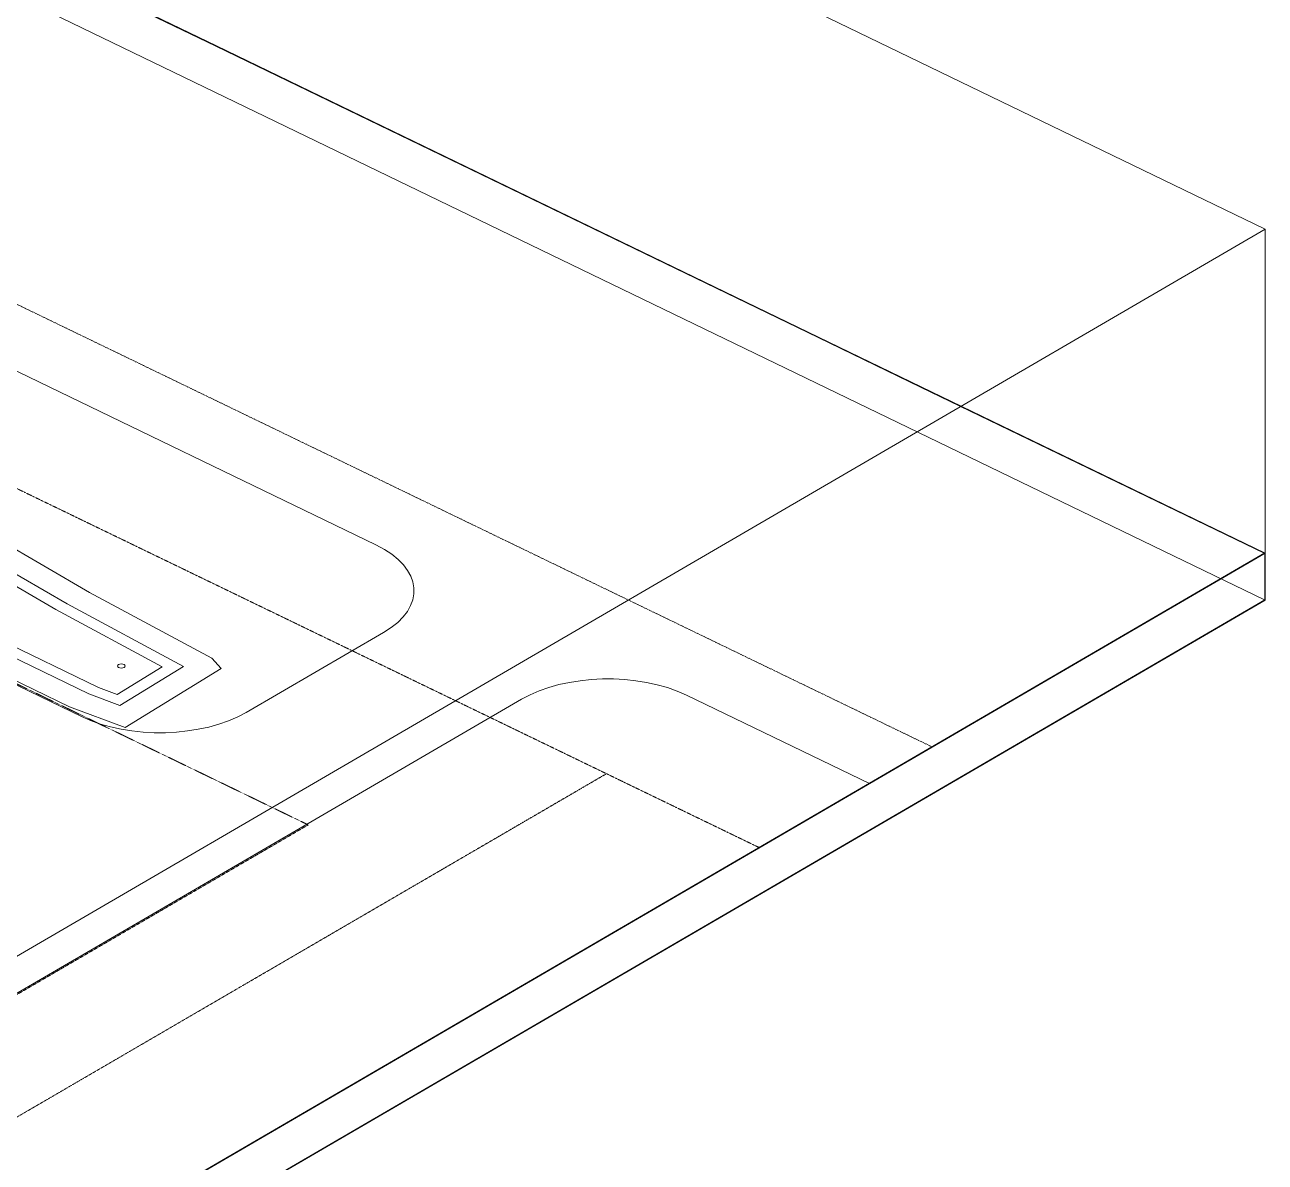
# Model space of a CAD drawing. Header units: inches. Extents: x 27328 to 121296, y -4075 to 4147.
# Drawn here: x 47688 to 49603, y -1969 to -214 of the extents above; entities that cross this region are included whole.
import ezdxf

# ---------------------------------------------------------------- set-up
doc = ezdxf.new("R2010")
doc.units = ezdxf.units.IN
doc.header["$MEASUREMENT"] = 0
for name, pattern in [('Center 1_4_', [0.53125, 0.25, -0.09375, 0.09375, -0.09375]), ('Hidden', [0.28125, 0.1875, -0.09375]), ('IMPORT-CENTER2 _2_', [6.328125, 4.21875, -0.703125, 0.703125, -0.703125])]:
    doc.linetypes.add(name, pattern=pattern)
for name, color, linetype, lineweight in [('A-DETL', 90, 'Continuous', 9), ('A-PROP-SBCK', 71, 'Hidden', 15), ('BMP', 80, 'Continuous', 9), ('C-TOPO', 7, 'Continuous', 9), ('Conc', 7, 'Continuous', 9), ('EOP-EX', 125, 'Continuous', 9), ('EOP-PR', 4, 'Continuous', 9), ('G-ANNO-SYMB', 111, 'Continuous', 9), ('PROP', 3, 'Center 1_4_', 9)]:
    doc.layers.add(name, color=color, linetype=linetype, lineweight=lineweight)

msp = doc.modelspace()

# ---------------------------------------------------------------- linework, layer by layer
at = {"layer": 'A-DETL', "linetype": 'IMPORT-CENTER2 _2_'}
msp.add_line((43634, 1309.8), (49088.8, -1328.1), dxfattribs=at)
at = {"layer": 'A-PROP-SBCK'}
for p, q in [((45196.5, -31.7), (48125.8, -1448.3)), ((48125.8, -1448.3), (44594.3, -3505.2))]:
    msp.add_line(p, q, dxfattribs=at)
at = {"layer": 'BMP'}
for p, q in [((47787.2, -1246.2), (45672, -222.1)), ((47802.2, -1236.2), (45694.5, -215.7)), ((47757.2, -1266.2), (45627.1, -234.8)), ((47275.1, -790.8), (47788.5, -1089.8)), ((47223.2, -817.3), (47736.3, -1116.1)), ((47240.5, -808.5), (47753.7, -1107.4)), ((47788.5, -1089.8), (47976.9, -1191)), ((47753.7, -1107.4), (47933.3, -1203.8)), ((47736.3, -1116.1), (47900.6, -1204.4)), ((47900.6, -1204.4), (47831.1, -1246.9)), ((47933.3, -1203.8), (47835.1, -1263.9)), ((47976.9, -1191), (47991.7, -1206.9)), ((47991.7, -1206.9), (47843.1, -1297.9)), ((47831.1, -1246.9), (47802.2, -1236.2)), ((47835.1, -1263.9), (47787.2, -1246.2)), ((47843.1, -1297.9), (47757.2, -1266.2))]:
    msp.add_line(p, q, dxfattribs=at)
msp.add_ellipse((47837.5, -1203.1), major_axis=(6, 0), ratio=0.53073, dxfattribs=at)
at = {"layer": 'C-TOPO', "lineweight": 25}
for p, q in [((45482.8, 962.9), (47983.1, -246.3)), ((47983.1, -246.3), (48912.6, -695.8)), ((48912.6, -695.8), (49070.9, -772.4)), ((49070.9, -772.4), (49602, -1029.2)), ((44496.2, -4002.3), (49601.9, -1028.6))]:
    msp.add_line(p, q, dxfattribs=at)
at = {"layer": 'C-TOPO'}
for p, q in [((47984.2, -246.2), (45482.9, 963.5)), ((47984.2, -246.2), (48913.5, -695.6)), ((49071.8, -772.2), (48913.5, -695.6)), ((49071.8, -772.2), (49602.6, -1028.9)), ((49602.6, -1028.9), (46648.6, -2749.4)), ((49601.9, -1029.2), (49601.9, -1101)), ((49602, -1101.7), (49602, -1029.2)), ((49601.9, -1101), (44497.5, -4074.1)), ((49601.3, -1101.4), (49602, -1101.7))]:
    msp.add_line(p, q, dxfattribs=at)
at = {"layer": 'Conc'}
msp.add_ellipse((47897, -1210.6), major_axis=(180, 0), ratio=0.53073, start_param=3.973414, end_param=5.54421, dxfattribs=at)
at = {"layer": 'EOP-EX'}
for p, q in [((46002.5, 61), (48230.3, -1016.4)), ((48709.3, -1248), (48991.8, -1384.6))]:
    msp.add_line(p, q, dxfattribs=at)
at = {"layer": 'EOP-PR'}
for p, q in [((47775.7, -1281.2), (45547.9, -203.8)), ((48030, -1274.9), (48242.2, -1151.3)), ((47305.3, -1923.9), (48455, -1254.3))]:
    msp.add_line(p, q, dxfattribs=at)
for centre, start_param, end_param in [((48109.1, -1087), 5.54421, 7.115006), ((48588.1, -1318.6), 0.831821, 2.402617)]:
    msp.add_ellipse(centre, major_axis=(180, 0), ratio=0.53073, start_param=start_param, end_param=end_param, dxfattribs=at)
at = {"layer": 'G-ANNO-SYMB'}
for p, q in [((49602.6, -528.9), (44147.8, 2109.1)), ((44147.8, 1536.6), (49602.6, -1101.3)), ((44496.9, -3502.7), (49602.6, -528.9)), ((49602.6, -528.9), (49602.6, -1101.3)), ((44496.9, -4075.1), (49602.6, -1101.3))]:
    msp.add_line(p, q, dxfattribs=at)
at = {"layer": 'PROP'}
for p, q in [((45392.9, 174.9), (48822.1, -1483.5)), ((48586.1, -1369.3), (44529.2, -3732.2))]:
    msp.add_line(p, q, dxfattribs=at)

doc.saveas('drawing.dxf')
